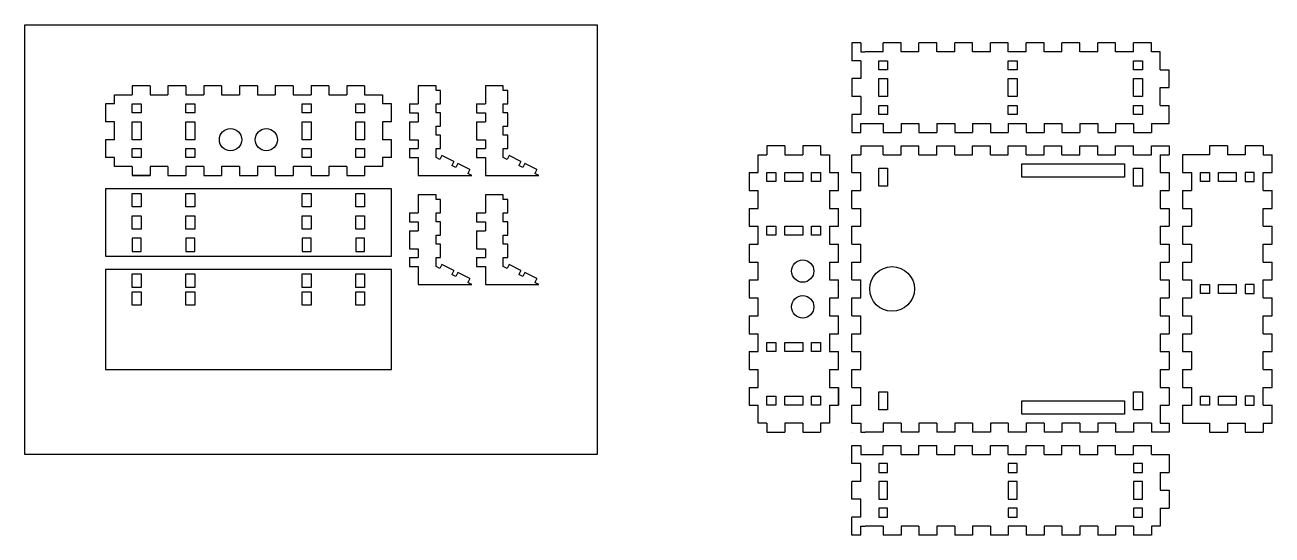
# Model space of a CAD drawing. Header units: inches. Extents: x -38 to 34.9, y -2.3 to 35.3.
# Drawn here: x 0 to 34.87, y -2.25 to 12 of the extents above; entities that cross this region are included whole.
import ezdxf

# ---------------------------------------------------------------- set-up
doc = ezdxf.new("R2010")
doc.units = ezdxf.units.IN
doc.header["$MEASUREMENT"] = 0
doc.layers.add('Construction line', color=3, linetype='Continuous')
doc.layers.add('Cut', color=1, linetype='Continuous')

msp = doc.modelspace()

# ---------------------------------------------------------------- linework, layer by layer
at = {"layer": 'Construction line'}
for p, q in [((0, 0), (0, 12)), ((0, 12), (16, 12)), ((16, 12), (16, 0)), ((16, 0), (0, 0)), ((0, 0), (0, 0))]:
    msp.add_line(p, q, dxfattribs=at)
at = {"layer": 'Cut'}
for p, q in [((23.375, 11.5), (23.125, 11.5)), ((23.125, 11.5), (23.125, 11)), ((23.375, 11.5), (23.375, 11.25)), ((23.375, 11.25), (23.375, 11.25)), ((23.375, 11.25), (23.5, 11.25)), ((24, 11.25), (23.5, 11.25)), ((24.5, 11.5), (24, 11.5)), ((24, 11.25), (24, 11.5)), ((24.5, 11.25), (24.5, 11.5)), ((25, 11.25), (24.5, 11.25)), ((25.5, 11.5), (25, 11.5)), ((25, 11.25), (25, 11.5)), ((25.5, 11.25), (25.5, 11.5)), ((26, 11.25), (25.5, 11.25)), ((26.5, 11.5), (26, 11.5)), ((26, 11.25), (26, 11.5)), ((26.5, 11.25), (26.5, 11.5)), ((27, 11.25), (26.5, 11.25)), ((27.5, 11.5), (27, 11.5)), ((27, 11.25), (27, 11.5)), ((27.5, 11.25), (27.5, 11.5)), ((28, 11.25), (27.5, 11.25)), ((28.5, 11.5), (28, 11.5)), ((28, 11.25), (28, 11.5)), ((28.5, 11.25), (28.5, 11.5)), ((29, 11.25), (28.5, 11.25)), ((29.5, 11.5), (29, 11.5)), ((29, 11.25), (29, 11.5)), ((29.5, 11.25), (29.5, 11.5)), ((30, 11.25), (29.5, 11.25)), ((30.5, 11.5), (30, 11.5)), ((30, 11.25), (30, 11.5)), ((30.5, 11.25), (30.5, 11.5)), ((31, 11.25), (30.5, 11.25)), ((31.5, 11.5), (31, 11.5)), ((31, 11.25), (31, 11.5)), ((31.5, 11.25), (31.5, 11.5)), ((31.75, 11.25), (31.5, 11.25)), ((31.75, 10.75), (31.75, 11.25)), ((23.375, 11), (23.125, 11)), ((23.375, 11), (23.375, 10.5)), ((23.875, 11), (24.125, 11)), ((23.875, 10.75), (23.875, 11)), ((24.125, 11), (24.125, 10.75)), ((27.5, 11), (27.75, 11)), ((27.5, 10.75), (27.5, 11)), ((27.75, 11), (27.75, 10.75)), ((31, 11), (31.25, 11)), ((31, 10.75), (31, 11)), ((31.25, 11), (31.25, 10.75)), ((23.125, 10.5), (23.125, 10)), ((23.375, 10.5), (23.125, 10.5)), ((24.125, 10.75), (23.875, 10.75)), ((23.875, 10.5), (24.125, 10.5)), ((23.875, 10), (23.875, 10.5)), ((24.125, 10.5), (24.125, 10)), ((27.75, 10.75), (27.5, 10.75)), ((27.5, 10.5), (27.75, 10.5)), ((27.5, 10), (27.5, 10.5)), ((27.75, 10.5), (27.75, 10)), ((31.25, 10.75), (31, 10.75)), ((31, 10.5), (31.25, 10.5)), ((31, 10), (31, 10.5)), ((31.25, 10.5), (31.25, 10)), ((31.75, 10.75), (32, 10.75)), ((32, 10.25), (32, 10.75)), ((3.5, 10.2951), (3, 10.2951)), ((3, 10.2951), (3, 10.0451)), ((3.5, 10.2951), (3.5, 10.0451)), ((4.5, 10.2951), (4, 10.2951)), ((4, 10.2951), (4, 10.0451)), ((4.5, 10.2951), (4.5, 10.0451)), ((5.5, 10.2951), (5, 10.2951)), ((5, 10.2951), (5, 10.0451)), ((5.5, 10.2951), (5.5, 10.0451)), ((6.5, 10.2951), (6, 10.2951)), ((6, 10.2951), (6, 10.0451)), ((6.5, 10.2951), (6.5, 10.0451)), ((7.5, 10.2951), (7, 10.2951)), ((7, 10.2951), (7, 10.0451)), ((7.5, 10.2951), (7.5, 10.0451)), ((8.5, 10.2951), (8, 10.2951)), ((8, 10.2951), (8, 10.0451)), ((8.5, 10.2951), (8.5, 10.0451)), ((9.5, 10.2951), (9, 10.2951)), ((9, 10.2951), (9, 10.0451)), ((9.5, 10.2951), (9.5, 10.0451)), ((11, 10.2951), (11, 9.7951)), ((11.5, 10.2951), (11, 10.2951)), ((11.5, 10.1701), (11.5, 10.2951)), ((11.625, 10.1701), (11.5, 10.1701)), ((11.625, 9.7951), (11.625, 10.1701)), ((12.875, 10.2951), (12.875, 9.7951)), ((13.375, 10.2951), (12.875, 10.2951)), ((13.375, 10.1701), (13.375, 10.2951)), ((13.5, 10.1701), (13.375, 10.1701)), ((13.5, 9.7951), (13.5, 10.1701)), ((31.75, 9.75), (31.75, 10.25)), ((31.75, 10.25), (32, 10.25)), ((2.25, 9.7951), (2.25, 9.2951)), ((2.5, 9.7951), (2.25, 9.7951)), ((2.5, 9.7951), (2.5, 10.0451)), ((2.5, 10.0451), (3, 10.0451)), ((3, 9.7951), (3.25, 9.7951)), ((3, 9.5451), (3, 9.7951)), ((3.25, 9.7951), (3.25, 9.5451)), ((3.5, 10.0451), (4, 10.0451)), ((4.5, 10.0451), (5, 10.0451)), ((4.5, 9.7951), (4.75, 9.7951)), ((4.5, 9.5451), (4.5, 9.7951)), ((4.75, 9.7951), (4.75, 9.5451)), ((5.5, 10.0451), (6, 10.0451)), ((6.5, 10.0451), (7, 10.0451)), ((7.5, 10.0451), (8, 10.0451)), ((7.75, 9.7951), (8, 9.7951)), ((7.75, 9.5451), (7.75, 9.7951)), ((8, 9.7951), (8, 9.5451)), ((8.5, 10.0451), (9, 10.0451)), ((9.25, 9.7951), (9.5, 9.7951)), ((9.25, 9.5451), (9.25, 9.7951)), ((9.5, 10.0451), (10, 10.0451)), ((9.5, 9.7951), (9.5, 9.5451)), ((10, 10.0451), (10, 9.7951)), ((10.25, 9.7951), (10, 9.7951)), ((10.25, 9.2951), (10.25, 9.7951)), ((10.75, 9.7951), (10.75, 9.5451)), ((10.75, 9.7951), (11, 9.7951)), ((11.5, 9.5451), (11.5, 9.7951)), ((11.5, 9.7951), (11.625, 9.7951)), ((12.625, 9.7951), (12.625, 9.5451)), ((12.625, 9.7951), (12.875, 9.7951)), ((13.375, 9.5451), (13.375, 9.7951)), ((13.375, 9.7951), (13.5, 9.7951)), ((23.375, 10), (23.125, 10)), ((23.375, 10), (23.375, 9.5)), ((24.125, 10), (23.875, 10)), ((27.75, 10), (27.5, 10)), ((31.25, 10), (31, 10)), ((3.25, 9.5451), (3, 9.5451)), ((4.75, 9.5451), (4.5, 9.5451)), ((8, 9.5451), (7.75, 9.5451)), ((9.5, 9.5451), (9.25, 9.5451)), ((10.75, 9.5451), (11, 9.5451)), ((11, 9.5451), (11, 9.2951)), ((11.625, 9.5451), (11.5, 9.5451)), ((11.625, 9.1701), (11.625, 9.5451)), ((12.625, 9.5451), (12.875, 9.5451)), ((12.875, 9.5451), (12.875, 9.2951)), ((13.5, 9.5451), (13.375, 9.5451)), ((13.5, 9.1701), (13.5, 9.5451)), ((23.125, 9.5), (23.125, 9)), ((23.375, 9.5), (23.125, 9.5)), ((23.875, 9.75), (24.125, 9.75)), ((23.875, 9.5), (23.875, 9.75)), ((24.125, 9.5), (23.875, 9.5)), ((24.125, 9.75), (24.125, 9.5)), ((27.5, 9.75), (27.75, 9.75)), ((27.5, 9.5), (27.5, 9.75)), ((27.75, 9.5), (27.5, 9.5)), ((27.75, 9.75), (27.75, 9.5)), ((31, 9.75), (31.25, 9.75)), ((31, 9.5), (31, 9.75)), ((31.25, 9.5), (31, 9.5)), ((31.25, 9.75), (31.25, 9.5)), ((31.75, 9.75), (32, 9.75)), ((32, 9.25), (32, 9.75)), ((2.5, 9.2951), (2.25, 9.2951)), ((2.5, 8.7951), (2.5, 9.2951)), ((3, 9.2951), (3.25, 9.2951)), ((3, 8.7951), (3, 9.2951)), ((3.25, 9.2951), (3.25, 8.7951)), ((4.5, 9.2951), (4.75, 9.2951)), ((4.5, 8.7951), (4.5, 9.2951)), ((4.75, 9.2951), (4.75, 8.7951)), ((7.75, 9.2951), (8, 9.2951)), ((7.75, 8.7951), (7.75, 9.2951)), ((8, 9.2951), (8, 8.7951)), ((9.25, 9.2951), (9.5, 9.2951)), ((9.25, 8.7951), (9.25, 9.2951)), ((9.5, 9.2951), (9.5, 8.7951)), ((10, 9.2951), (10, 8.7951)), ((10.25, 9.2951), (10, 9.2951)), ((10.75, 9.2951), (10.75, 8.7951)), ((10.75, 9.2951), (11, 9.2951)), ((11.5, 8.9201), (11.5, 9.1701)), ((11.5, 9.1701), (11.625, 9.1701)), ((12.625, 9.2951), (12.625, 8.7951)), ((12.625, 9.2951), (12.875, 9.2951)), ((13.375, 8.9201), (13.375, 9.1701)), ((13.375, 9.1701), (13.5, 9.1701)), ((23.375, 9), (23.375, 9.25)), ((23.375, 9.25), (23.5, 9.25)), ((23.5, 9.25), (24, 9.25)), ((24, 9.25), (24, 9)), ((24.5, 9.25), (25, 9.25)), ((24.5, 9.25), (24.5, 9)), ((25, 9.25), (25, 9)), ((25.5, 9.25), (26, 9.25)), ((25.5, 9.25), (25.5, 9)), ((26, 9.25), (26, 9)), ((26.5, 9.25), (27, 9.25)), ((26.5, 9.25), (26.5, 9)), ((27, 9.25), (27, 9)), ((27.5, 9.25), (28, 9.25)), ((27.5, 9.25), (27.5, 9)), ((28, 9.25), (28, 9.125)), ((28, 9.125), (28, 9)), ((28.5, 9.25), (29, 9.25)), ((28.5, 9.25), (28.5, 9)), ((29, 9.25), (29, 9)), ((29.5, 9.25), (30, 9.25)), ((29.5, 9.25), (29.5, 9)), ((30, 9.25), (30, 9)), ((30.5, 9.25), (31, 9.25)), ((30.5, 9.25), (30.5, 9)), ((31, 9.25), (31, 9)), ((31.5, 9.25), (31.75, 9.25)), ((31.5, 9.25), (31.5, 9)), ((31.75, 9.25), (32, 9.25)), ((2.25, 8.7951), (2.25, 8.2951)), ((2.5, 8.7951), (2.25, 8.7951)), ((3.25, 8.7951), (3, 8.7951)), ((4.75, 8.7951), (4.5, 8.7951)), ((8, 8.7951), (7.75, 8.7951)), ((9.5, 8.7951), (9.25, 8.7951)), ((10.25, 8.7951), (10, 8.7951)), ((10.25, 8.2951), (10.25, 8.7951)), ((10.75, 8.7951), (11, 8.7951)), ((11, 8.7951), (11, 8.5451)), ((11.625, 8.9201), (11.5, 8.9201)), ((11.625, 8.5451), (11.625, 8.9201)), ((12.625, 8.7951), (12.875, 8.7951)), ((12.875, 8.7951), (12.875, 8.5451)), ((13.5, 8.9201), (13.375, 8.9201)), ((13.5, 8.5451), (13.5, 8.9201)), ((23.125, 9), (23.375, 9)), ((24, 9), (24.5, 9)), ((25, 9), (25.5, 9)), ((26, 9), (26.5, 9)), ((27, 9), (27.5, 9)), ((28, 9), (28.5, 9)), ((29, 9), (29.5, 9)), ((30, 9), (30.5, 9)), ((31, 9), (31.5, 9)), ((3, 8.5451), (3.25, 8.5451)), ((3, 8.2951), (3, 8.5451)), ((3.25, 8.5451), (3.25, 8.2951)), ((4.5, 8.5451), (4.75, 8.5451)), ((4.5, 8.2951), (4.5, 8.5451)), ((4.75, 8.5451), (4.75, 8.2951)), ((7.75, 8.5451), (8, 8.5451)), ((7.75, 8.2951), (7.75, 8.5451)), ((8, 8.5451), (8, 8.2951)), ((9.25, 8.5451), (9.5, 8.5451)), ((9.25, 8.2951), (9.25, 8.5451)), ((9.5, 8.5451), (9.5, 8.2951)), ((10.75, 8.5451), (10.75, 8.2951)), ((10.75, 8.5451), (11, 8.5451)), ((11.5, 8.2951), (11.5, 8.5451)), ((11.5, 8.5451), (11.625, 8.5451)), ((12.625, 8.5451), (12.625, 8.2951)), ((12.625, 8.5451), (12.875, 8.5451)), ((13.375, 8.2951), (13.375, 8.5451)), ((13.375, 8.5451), (13.5, 8.5451)), ((20.5, 8.375), (20.75, 8.375)), ((20.5, 7.875), (20.5, 8.375)), ((21.25, 8.625), (20.75, 8.625)), ((20.75, 8.625), (20.75, 8.375)), ((21.25, 8.625), (21.25, 8.375)), ((21.25, 8.375), (21.75, 8.375)), ((22.25, 8.625), (21.75, 8.625)), ((21.75, 8.625), (21.75, 8.375)), ((22.25, 8.625), (22.25, 8.375)), ((22.25, 8.375), (22.5, 8.375)), ((22.5, 8.375), (22.5, 7.875)), ((23.125, 8.375), (23.375, 8.375)), ((23.125, 7.875), (23.125, 8.375)), ((23.375, 8.625), (23.375, 8.375)), ((23.375, 8.625), (23.5, 8.625)), ((23.5, 8.625), (24, 8.625)), ((24, 8.375), (24, 8.625)), ((24, 8.375), (24.5, 8.375)), ((24.5, 8.375), (24.5, 8.625)), ((24.5, 8.625), (25, 8.625)), ((25, 8.375), (25, 8.625)), ((25, 8.375), (25.5, 8.375)), ((25.5, 8.375), (25.5, 8.625)), ((25.5, 8.625), (26, 8.625)), ((26, 8.375), (26, 8.625)), ((26, 8.375), (26.5, 8.375)), ((26.5, 8.375), (26.5, 8.625)), ((26.5, 8.625), (27, 8.625)), ((27, 8.375), (27, 8.625)), ((27, 8.375), (27.5, 8.375)), ((27.5, 8.375), (27.5, 8.625)), ((27.5, 8.625), (28, 8.625)), ((28, 8.375), (28, 8.625)), ((28, 8.375), (28.5, 8.375)), ((28.5, 8.375), (28.5, 8.625)), ((28.5, 8.625), (29, 8.625)), ((29, 8.375), (29, 8.625)), ((29, 8.375), (29.5, 8.375)), ((29.5, 8.375), (29.5, 8.625)), ((29.5, 8.625), (30, 8.625)), ((30, 8.375), (30, 8.625)), ((30, 8.375), (30.5, 8.375)), ((30.5, 8.375), (30.5, 8.625)), ((30.5, 8.625), (31, 8.625)), ((31, 8.375), (31, 8.625)), ((31, 8.375), (31.5, 8.375)), ((31.5, 8.375), (31.5, 8.625)), ((31.5, 8.625), (32, 8.625)), ((31.75, 8.375), (31.75, 7.875)), ((31.75, 8.375), (32, 8.375)), ((32, 8.625), (32, 8.375)), ((32.375, 8.375), (32.375, 7.875)), ((32.625, 8.375), (32.375, 8.375)), ((33.125, 8.375), (32.625, 8.375)), ((33.625, 8.625), (33.125, 8.625)), ((33.125, 8.625), (33.125, 8.375)), ((33.625, 8.625), (33.625, 8.375)), ((34.125, 8.375), (33.625, 8.375)), ((34.625, 8.625), (34.125, 8.625)), ((34.125, 8.625), (34.125, 8.375)), ((34.625, 8.625), (34.625, 8.375)), ((34.625, 8.375), (34.875, 8.375)), ((34.875, 7.875), (34.875, 8.375)), ((2.5, 8.2951), (2.25, 8.2951)), ((2.5, 8.0451), (2.5, 8.2951)), ((3, 8.0451), (2.5, 8.0451)), ((3.25, 8.2951), (3, 8.2951)), ((3, 8.0451), (3, 7.7951)), ((4, 8.0451), (3.5, 8.0451)), ((3.5, 8.0451), (3.5, 7.7951)), ((4, 8.0451), (4, 7.7951)), ((4.75, 8.2951), (4.5, 8.2951)), ((5, 8.0451), (4.5, 8.0451)), ((4.5, 8.0451), (4.5, 7.7951)), ((5, 8.0451), (5, 7.7951)), ((6, 8.0451), (5.5, 8.0451)), ((5.5, 8.0451), (5.5, 7.7951)), ((6, 8.0451), (6, 7.7951)), ((7, 8.0451), (6.5, 8.0451)), ((6.5, 8.0451), (6.5, 7.7951)), ((7, 8.0451), (7, 7.7951)), ((8, 8.0451), (7.5, 8.0451)), ((7.5, 8.0451), (7.5, 7.7951)), ((8, 8.2951), (7.75, 8.2951)), ((8, 8.0451), (8, 7.7951)), ((9, 8.0451), (8.5, 8.0451)), ((8.5, 8.0451), (8.5, 7.7951)), ((9, 8.0451), (9, 7.7951)), ((9.5, 8.2951), (9.25, 8.2951)), ((10, 8.0451), (9.5, 8.0451)), ((9.5, 8.0451), (9.5, 7.7951)), ((10, 8.2951), (10, 8.0451)), ((10.25, 8.2951), (10, 8.2951)), ((10.75, 8.2951), (11, 8.2951)), ((11, 8.2951), (11, 7.7951)), ((11.6056, 8.2423), (11.5, 8.2951)), ((11.6615, 8.3541), (11.6056, 8.2423)), ((11.9969, 8.1864), (11.6615, 8.3541)), ((11.9969, 8.1864), (11.941, 8.0746)), ((12.0528, 8.0187), (11.941, 8.0746)), ((12.1087, 8.1305), (12.0528, 8.0187)), ((12.4441, 7.9628), (12.1087, 8.1305)), ((12.625, 8.2951), (12.875, 8.2951)), ((12.875, 8.2951), (12.875, 7.7951)), ((13.4806, 8.2423), (13.375, 8.2951)), ((13.5365, 8.3541), (13.4806, 8.2423)), ((13.8719, 8.1864), (13.5365, 8.3541)), ((13.8719, 8.1864), (13.816, 8.0746)), ((13.9278, 8.0187), (13.816, 8.0746)), ((13.9837, 8.1305), (13.9278, 8.0187)), ((14.3191, 7.9628), (13.9837, 8.1305)), ((27.875, 8.125), (30.75, 8.125)), ((27.875, 7.75), (27.875, 8.125)), ((30.75, 8.125), (30.75, 7.75)), ((3, 7.7951), (3.5, 7.7951)), ((3.5, 7.7951), (3, 7.7951)), ((4, 7.7951), (4.5, 7.7951)), ((5, 7.7951), (5.5, 7.7951)), ((6, 7.7951), (6.5, 7.7951)), ((7, 7.7951), (7.5, 7.7951)), ((8, 7.7951), (8.5, 7.7951)), ((9, 7.7951), (9.5, 7.7951)), ((11, 7.7951), (12.5, 7.7951)), ((12.4441, 7.9628), (12.3882, 7.851)), ((12.5, 7.7951), (12.3882, 7.851)), ((12.875, 7.7951), (14.375, 7.7951)), ((14.3191, 7.9628), (14.2632, 7.851)), ((14.375, 7.7951), (14.2632, 7.851)), ((20.25, 7.875), (20.25, 7.375)), ((20.25, 7.875), (20.5, 7.875)), ((20.75, 7.625), (20.75, 7.875)), ((20.75, 7.875), (21, 7.875)), ((21, 7.875), (21, 7.625)), ((21.25, 7.625), (21.25, 7.875)), ((21.25, 7.875), (21.75, 7.875)), ((21.75, 7.875), (21.75, 7.625)), ((22, 7.625), (22, 7.875)), ((22, 7.875), (22.25, 7.875)), ((22.25, 7.875), (22.25, 7.625)), ((22.5, 7.875), (22.75, 7.875)), ((22.75, 7.375), (22.75, 7.875)), ((23.125, 7.875), (23.375, 7.875)), ((23.375, 7.375), (23.375, 7.875)), ((23.875, 7.5), (23.875, 8)), ((23.875, 8), (24.125, 8)), ((24.125, 8), (24.125, 7.5)), ((30.75, 7.75), (27.875, 7.75)), ((31, 7.5), (31, 8)), ((31, 8), (31.25, 8)), ((31.25, 8), (31.25, 7.5)), ((31.75, 7.875), (32, 7.875)), ((32, 7.875), (32, 7.375)), ((32.375, 7.875), (32.5, 7.875)), ((32.5, 7.875), (32.625, 7.875)), ((32.625, 7.875), (32.625, 7.375)), ((32.875, 7.625), (32.875, 7.875)), ((32.875, 7.875), (33.125, 7.875)), ((33.125, 7.875), (33.125, 7.625)), ((33.375, 7.625), (33.375, 7.875)), ((33.375, 7.875), (33.875, 7.875)), ((33.875, 7.875), (33.875, 7.625)), ((34.375, 7.875), (34.125, 7.875)), ((34.125, 7.875), (34.125, 7.625)), ((34.375, 7.625), (34.375, 7.875)), ((34.625, 7.375), (34.625, 7.875)), ((34.625, 7.875), (34.875, 7.875)), ((2.25, 7.4201), (2.25, 5.5451)), ((10.25, 7.4201), (2.25, 7.4201)), ((10.25, 5.5451), (10.25, 7.4201)), ((20.25, 7.375), (20.5, 7.375)), ((20.5, 6.875), (20.5, 7.375)), ((21, 7.625), (20.75, 7.625)), ((21.75, 7.625), (21.25, 7.625)), ((22.25, 7.625), (22, 7.625)), ((22.5, 7.375), (22.5, 6.875)), ((22.5, 7.375), (22.75, 7.375)), ((23.125, 7.375), (23.375, 7.375)), ((23.125, 6.875), (23.125, 7.375)), ((24.125, 7.5), (23.875, 7.5)), ((31.25, 7.5), (31, 7.5)), ((31.75, 7.375), (32, 7.375)), ((31.75, 7.375), (31.75, 6.875)), ((32.375, 7.375), (32.375, 6.875)), ((32.375, 7.375), (32.625, 7.375)), ((33.125, 7.625), (32.875, 7.625)), ((33.875, 7.625), (33.375, 7.625)), ((34.125, 7.625), (34.375, 7.625)), ((34.625, 7.375), (34.875, 7.375)), ((34.875, 6.875), (34.875, 7.375)), ((3, 7.2951), (3.25, 7.2951)), ((3, 6.9201), (3, 7.2951)), ((3.25, 7.2951), (3.25, 6.9201)), ((4.5, 7.2951), (4.75, 7.2951)), ((4.5, 6.9201), (4.5, 7.2951)), ((4.75, 7.2951), (4.75, 6.9201)), ((7.75, 7.2951), (8, 7.2951)), ((7.75, 6.9201), (7.75, 7.2951)), ((8, 7.2951), (8, 6.9201)), ((9.25, 7.2951), (9.5, 7.2951)), ((9.25, 6.9201), (9.25, 7.2951)), ((9.5, 7.2951), (9.5, 6.9201)), ((11, 7.25), (11, 6.75)), ((11.5, 7.25), (11, 7.25)), ((11.5, 7.125), (11.5, 7.25)), ((11.625, 7.125), (11.5, 7.125)), ((11.625, 6.75), (11.625, 7.125)), ((12.875, 7.25), (12.875, 6.75)), ((13.375, 7.25), (12.875, 7.25)), ((13.375, 7.125), (13.375, 7.25)), ((13.5, 7.125), (13.375, 7.125)), ((13.5, 6.75), (13.5, 7.125)), ((3.25, 6.9201), (3, 6.9201)), ((3, 6.6701), (3.25, 6.6701)), ((3, 6.2951), (3, 6.6701)), ((3.25, 6.6701), (3.25, 6.2951)), ((4.75, 6.9201), (4.5, 6.9201)), ((4.5, 6.6701), (4.75, 6.6701)), ((4.5, 6.2951), (4.5, 6.6701)), ((4.75, 6.6701), (4.75, 6.2951)), ((8, 6.9201), (7.75, 6.9201)), ((7.75, 6.6701), (8, 6.6701)), ((7.75, 6.2951), (7.75, 6.6701)), ((8, 6.6701), (8, 6.2951)), ((9.5, 6.9201), (9.25, 6.9201)), ((9.25, 6.6701), (9.5, 6.6701)), ((9.25, 6.2951), (9.25, 6.6701)), ((9.5, 6.6701), (9.5, 6.2951)), ((10.75, 6.75), (10.75, 6.5)), ((10.75, 6.75), (11, 6.75)), ((11.5, 6.5), (11.5, 6.75)), ((11.5, 6.75), (11.625, 6.75)), ((12.625, 6.75), (12.625, 6.5)), ((12.625, 6.75), (12.875, 6.75)), ((13.375, 6.5), (13.375, 6.75)), ((13.375, 6.75), (13.5, 6.75)), ((20.25, 6.875), (20.25, 6.375)), ((20.25, 6.875), (20.5, 6.875)), ((22.5, 6.875), (22.75, 6.875)), ((22.75, 6.375), (22.75, 6.875)), ((23.125, 6.875), (23.375, 6.875)), ((23.375, 6.375), (23.375, 6.875)), ((31.75, 6.875), (32, 6.875)), ((32, 6.875), (32, 6.375)), ((32.375, 6.875), (32.625, 6.875)), ((32.625, 6.875), (32.625, 6.375)), ((34.625, 6.375), (34.625, 6.875)), ((34.625, 6.875), (34.875, 6.875)), ((3.25, 6.2951), (3, 6.2951)), ((4.75, 6.2951), (4.5, 6.2951)), ((8, 6.2951), (7.75, 6.2951)), ((9.5, 6.2951), (9.25, 6.2951)), ((10.75, 6.5), (11, 6.5)), ((11, 6.5), (11, 6.25)), ((11.625, 6.5), (11.5, 6.5)), ((11.625, 6.125), (11.625, 6.5)), ((12.625, 6.5), (12.875, 6.5)), ((12.875, 6.5), (12.875, 6.25)), ((13.5, 6.5), (13.375, 6.5)), ((13.5, 6.125), (13.5, 6.5)), ((20.25, 6.375), (20.5, 6.375)), ((20.5, 5.875), (20.5, 6.375)), ((20.75, 6.125), (20.75, 6.375)), ((20.75, 6.375), (21, 6.375)), ((21, 6.375), (21, 6.125)), ((21.25, 6.125), (21.25, 6.375)), ((21.25, 6.375), (21.75, 6.375)), ((21.75, 6.375), (21.75, 6.125)), ((22, 6.125), (22, 6.375)), ((22, 6.375), (22.25, 6.375)), ((22.25, 6.375), (22.25, 6.125)), ((22.5, 6.375), (22.5, 5.875)), ((22.5, 6.375), (22.75, 6.375)), ((23.125, 6.375), (23.375, 6.375)), ((23.125, 5.875), (23.125, 6.375)), ((31.75, 6.375), (32, 6.375)), ((31.75, 6.375), (31.75, 5.875)), ((32.375, 6.375), (32.375, 5.875)), ((32.375, 6.375), (32.625, 6.375)), ((34.625, 6.375), (34.875, 6.375)), ((34.875, 5.875), (34.875, 6.375)), ((3, 6.0451), (3, 5.6701)), ((3.25, 6.0451), (3, 6.0451)), ((3.25, 5.6701), (3.25, 6.0451)), ((4.5, 6.0451), (4.5, 5.6701)), ((4.75, 6.0451), (4.5, 6.0451)), ((4.75, 5.6701), (4.75, 6.0451)), ((7.75, 6.0451), (7.75, 5.6701)), ((8, 6.0451), (7.75, 6.0451)), ((8, 5.6701), (8, 6.0451)), ((9.25, 6.0451), (9.25, 5.6701)), ((9.5, 6.0451), (9.25, 6.0451)), ((9.5, 5.6701), (9.5, 6.0451)), ((10.75, 6.25), (10.75, 5.75)), ((10.75, 6.25), (11, 6.25)), ((11.5, 5.875), (11.5, 6.125)), ((11.5, 6.125), (11.625, 6.125)), ((12.625, 6.25), (12.625, 5.75)), ((12.625, 6.25), (12.875, 6.25)), ((13.375, 5.875), (13.375, 6.125)), ((13.375, 6.125), (13.5, 6.125)), ((21, 6.125), (20.75, 6.125)), ((21.75, 6.125), (21.25, 6.125)), ((22.25, 6.125), (22, 6.125)), ((3, 5.6701), (3.25, 5.6701)), ((4.5, 5.6701), (4.75, 5.6701)), ((7.75, 5.6701), (8, 5.6701)), ((9.25, 5.6701), (9.5, 5.6701)), ((10.75, 5.75), (11, 5.75)), ((11, 5.75), (11, 5.5)), ((11.625, 5.875), (11.5, 5.875)), ((11.625, 5.5), (11.625, 5.875)), ((12.625, 5.75), (12.875, 5.75)), ((12.875, 5.75), (12.875, 5.5)), ((13.5, 5.875), (13.375, 5.875)), ((13.5, 5.5), (13.5, 5.875)), ((20.25, 5.875), (20.25, 5.375)), ((20.25, 5.875), (20.5, 5.875)), ((22.5, 5.875), (22.75, 5.875)), ((22.75, 5.375), (22.75, 5.875)), ((23.125, 5.875), (23.375, 5.875)), ((23.375, 5.375), (23.375, 5.875)), ((31.75, 5.875), (32, 5.875)), ((32, 5.875), (32, 5.375)), ((32.375, 5.875), (32.625, 5.875)), ((32.625, 5.875), (32.625, 5.375)), ((34.625, 5.375), (34.625, 5.875)), ((34.625, 5.875), (34.875, 5.875)), ((2.25, 5.5451), (10.25, 5.5451)), ((10.75, 5.5), (10.75, 5.25)), ((10.75, 5.5), (11, 5.5)), ((10.75, 5.25), (11, 5.25)), ((11, 5.25), (11, 4.75)), ((11.5, 5.25), (11.5, 5.5)), ((11.5, 5.5), (11.625, 5.5)), ((11.6056, 5.1972), (11.5, 5.25)), ((11.6615, 5.309), (11.6056, 5.1972)), ((11.9969, 5.1413), (11.6615, 5.309)), ((12.625, 5.5), (12.625, 5.25)), ((12.625, 5.5), (12.875, 5.5)), ((12.625, 5.25), (12.875, 5.25)), ((12.875, 5.25), (12.875, 4.75)), ((13.375, 5.25), (13.375, 5.5)), ((13.375, 5.5), (13.5, 5.5)), ((13.4806, 5.1972), (13.375, 5.25)), ((13.5365, 5.309), (13.4806, 5.1972)), ((13.8719, 5.1413), (13.5365, 5.309)), ((20.25, 5.375), (20.5, 5.375)), ((20.5, 4.875), (20.5, 5.375)), ((22.5, 5.375), (22.5, 4.875)), ((22.5, 5.375), (22.75, 5.375)), ((23.125, 5.375), (23.375, 5.375)), ((23.125, 4.875), (23.125, 5.375)), ((31.75, 5.375), (32, 5.375)), ((31.75, 5.375), (31.75, 4.875)), ((32.375, 5.375), (32.375, 4.875)), ((32.375, 5.375), (32.625, 5.375)), ((34.625, 5.375), (34.875, 5.375)), ((34.875, 4.875), (34.875, 5.375)), ((10.25, 5.1701), (2.25, 5.1701)), ((2.25, 5.1701), (2.25, 2.375)), ((3, 5.0451), (3.25, 5.0451)), ((3, 4.6701), (3, 5.0451)), ((3.25, 5.0451), (3.25, 4.6701)), ((4.5, 5.0451), (4.75, 5.0451)), ((4.5, 4.6701), (4.5, 5.0451)), ((4.75, 5.0451), (4.75, 4.6701)), ((7.75, 5.0451), (8, 5.0451)), ((7.75, 4.6701), (7.75, 5.0451)), ((8, 5.0451), (8, 4.6701)), ((9.25, 5.0451), (9.5, 5.0451)), ((9.25, 4.6701), (9.25, 5.0451)), ((9.5, 5.0451), (9.5, 4.6701)), ((10.25, 2.375), (10.25, 5.1701)), ((11.9969, 5.1413), (11.941, 5.0295)), ((12.0528, 4.9736), (11.941, 5.0295)), ((12.1087, 5.0854), (12.0528, 4.9736)), ((12.4441, 4.9177), (12.1087, 5.0854)), ((12.4441, 4.9177), (12.3882, 4.8059)), ((13.8719, 5.1413), (13.816, 5.0295)), ((13.9278, 4.9736), (13.816, 5.0295)), ((13.9837, 5.0854), (13.9278, 4.9736)), ((14.3191, 4.9177), (13.9837, 5.0854)), ((14.3191, 4.9177), (14.2632, 4.8059)), ((3.25, 4.6701), (3, 4.6701)), ((3, 4.5451), (3.25, 4.5451)), ((3, 4.1701), (3, 4.5451)), ((3.25, 4.5451), (3.25, 4.1701)), ((4.75, 4.6701), (4.5, 4.6701)), ((4.5, 4.5451), (4.75, 4.5451)), ((4.5, 4.1701), (4.5, 4.5451)), ((4.75, 4.5451), (4.75, 4.1701)), ((8, 4.6701), (7.75, 4.6701)), ((7.75, 4.5451), (8, 4.5451)), ((7.75, 4.1701), (7.75, 4.5451)), ((8, 4.5451), (8, 4.1701)), ((9.5, 4.6701), (9.25, 4.6701)), ((9.25, 4.5451), (9.5, 4.5451)), ((9.25, 4.1701), (9.25, 4.5451)), ((9.5, 4.5451), (9.5, 4.1701)), ((11, 4.75), (12.5, 4.75)), ((12.5, 4.75), (12.3882, 4.8059)), ((12.875, 4.75), (14.375, 4.75)), ((14.375, 4.75), (14.2632, 4.8059)), ((20.25, 4.875), (20.25, 4.375)), ((20.25, 4.875), (20.5, 4.875)), ((22.5, 4.875), (22.75, 4.875)), ((22.75, 4.375), (22.75, 4.875)), ((23.125, 4.875), (23.375, 4.875)), ((23.375, 4.375), (23.375, 4.875)), ((31.75, 4.875), (32, 4.875)), ((32, 4.875), (32, 4.375)), ((32.375, 4.875), (32.625, 4.875)), ((32.625, 4.875), (32.625, 4.375)), ((32.875, 4.5), (32.875, 4.75)), ((32.875, 4.75), (33.125, 4.75)), ((33.125, 4.75), (33.125, 4.5)), ((33.375, 4.5), (33.375, 4.75)), ((33.375, 4.75), (33.875, 4.75)), ((33.875, 4.75), (33.875, 4.5)), ((34.375, 4.75), (34.125, 4.75)), ((34.125, 4.75), (34.125, 4.5)), ((34.375, 4.5), (34.375, 4.75)), ((34.625, 4.375), (34.625, 4.875)), ((34.625, 4.875), (34.875, 4.875)), ((20.25, 4.375), (20.5, 4.375)), ((20.5, 3.875), (20.5, 4.375)), ((22.5, 4.375), (22.5, 3.875)), ((22.5, 4.375), (22.75, 4.375)), ((23.125, 4.375), (23.375, 4.375)), ((23.125, 3.875), (23.125, 4.375)), ((31.75, 4.375), (32, 4.375)), ((31.75, 4.375), (31.75, 3.875)), ((32.375, 4.375), (32.375, 3.875)), ((32.375, 4.375), (32.625, 4.375)), ((33.125, 4.5), (32.875, 4.5)), ((33.875, 4.5), (33.375, 4.5)), ((34.125, 4.5), (34.375, 4.5)), ((34.625, 4.375), (34.875, 4.375)), ((34.875, 3.875), (34.875, 4.375)), ((3.25, 4.1701), (3, 4.1701)), ((4.75, 4.1701), (4.5, 4.1701)), ((8, 4.1701), (7.75, 4.1701)), ((9.5, 4.1701), (9.25, 4.1701)), ((20.25, 3.875), (20.25, 3.375)), ((20.25, 3.875), (20.5, 3.875)), ((22.5, 3.875), (22.75, 3.875)), ((22.75, 3.375), (22.75, 3.875)), ((23.125, 3.875), (23.375, 3.875)), ((23.375, 3.375), (23.375, 3.875)), ((31.75, 3.875), (32, 3.875)), ((32, 3.875), (32, 3.375)), ((32.375, 3.875), (32.625, 3.875)), ((32.625, 3.875), (32.625, 3.375)), ((34.625, 3.375), (34.625, 3.875)), ((34.625, 3.875), (34.875, 3.875)), ((20.25, 3.375), (20.5, 3.375)), ((20.5, 2.875), (20.5, 3.375)), ((22.5, 3.375), (22.5, 2.875)), ((22.5, 3.375), (22.75, 3.375)), ((23.125, 3.375), (23.375, 3.375)), ((23.125, 2.875), (23.125, 3.375)), ((31.75, 3.375), (32, 3.375)), ((31.75, 3.375), (31.75, 2.875)), ((32.375, 3.375), (32.375, 2.875)), ((32.375, 3.375), (32.625, 3.375)), ((34.625, 3.375), (34.875, 3.375)), ((34.875, 2.875), (34.875, 3.375)), ((20.25, 2.875), (20.25, 2.375)), ((20.25, 2.875), (20.5, 2.875)), ((20.75, 2.875), (20.75, 3.125)), ((20.75, 3.125), (21, 3.125)), ((21, 2.875), (20.75, 2.875)), ((21, 3.125), (21, 2.875)), ((21.25, 2.875), (21.25, 3.125)), ((21.25, 3.125), (21.75, 3.125)), ((21.75, 2.875), (21.25, 2.875)), ((21.75, 3.125), (21.75, 2.875)), ((22, 2.875), (22, 3.125)), ((22, 3.125), (22.25, 3.125)), ((22.25, 2.875), (22, 2.875)), ((22.25, 3.125), (22.25, 2.875)), ((22.5, 2.875), (22.75, 2.875)), ((22.75, 2.375), (22.75, 2.875)), ((23.125, 2.875), (23.375, 2.875)), ((23.375, 2.375), (23.375, 2.875)), ((31.75, 2.875), (32, 2.875)), ((32, 2.875), (32, 2.375)), ((32.375, 2.875), (32.625, 2.875)), ((32.625, 2.875), (32.625, 2.375)), ((34.625, 2.375), (34.625, 2.875)), ((34.625, 2.875), (34.875, 2.875)), ((2.25, 2.375), (10.25, 2.375)), ((20.25, 2.375), (20.5, 2.375)), ((20.5, 1.875), (20.5, 2.375)), ((22.5, 2.375), (22.5, 1.875)), ((22.5, 2.375), (22.75, 2.375)), ((23.125, 2.375), (23.375, 2.375)), ((23.125, 1.875), (23.125, 2.375)), ((31.75, 2.375), (32, 2.375)), ((31.75, 2.375), (31.75, 1.875)), ((32.375, 2.375), (32.375, 1.875)), ((32.375, 2.375), (32.625, 2.375)), ((34.625, 2.375), (34.875, 2.375)), ((34.875, 1.875), (34.875, 2.375)), ((20.25, 1.875), (20.25, 1.375)), ((20.25, 1.875), (20.5, 1.875)), ((22.5, 1.875), (22.75, 1.875)), ((22.75, 1.375), (22.75, 1.875)), ((22.75, 1.875), (22.75, 1.375)), ((23.125, 1.875), (23.375, 1.875)), ((23.375, 1.375), (23.375, 1.875)), ((23.875, 1.25), (23.875, 1.75)), ((23.875, 1.75), (24.125, 1.75)), ((24.125, 1.75), (24.125, 1.25)), ((31, 1.25), (31, 1.75)), ((31, 1.75), (31.25, 1.75)), ((31.25, 1.75), (31.25, 1.25)), ((31.75, 1.875), (32, 1.875)), ((32, 1.875), (32, 1.375)), ((32.375, 1.875), (32.625, 1.875)), ((32.625, 1.875), (32.625, 1.375)), ((34.625, 1.375), (34.625, 1.875)), ((34.625, 1.875), (34.875, 1.875)), ((20.75, 1.375), (20.75, 1.625)), ((20.75, 1.625), (21, 1.625)), ((21, 1.625), (21, 1.375)), ((21.25, 1.375), (21.25, 1.625)), ((21.25, 1.625), (21.75, 1.625)), ((21.75, 1.625), (21.75, 1.375)), ((22, 1.375), (22, 1.625)), ((22, 1.625), (22.25, 1.625)), ((22.25, 1.625), (22.25, 1.375)), ((27.875, 1.5), (30.75, 1.5)), ((27.875, 1.125), (27.875, 1.5)), ((30.75, 1.5), (30.75, 1.125)), ((32.875, 1.375), (32.875, 1.625)), ((32.875, 1.625), (33.125, 1.625)), ((33.125, 1.625), (33.125, 1.375)), ((33.375, 1.375), (33.375, 1.625)), ((33.375, 1.625), (33.875, 1.625)), ((33.875, 1.625), (33.875, 1.375)), ((34.375, 1.625), (34.125, 1.625)), ((34.125, 1.625), (34.125, 1.375)), ((34.375, 1.375), (34.375, 1.625)), ((20.25, 1.375), (20.5, 1.375)), ((20.5, 0.875), (20.5, 1.375)), ((21, 1.375), (20.75, 1.375)), ((21.75, 1.375), (21.25, 1.375)), ((22.25, 1.375), (22, 1.375)), ((22.5, 1.375), (22.5, 0.875)), ((22.5, 1.375), (22.75, 1.375)), ((23.125, 0.875), (23.125, 1.375)), ((23.125, 1.375), (23.375, 1.375)), ((24.125, 1.25), (23.875, 1.25)), ((30.75, 1.125), (27.875, 1.125)), ((31.25, 1.25), (31, 1.25)), ((31.75, 1.375), (32, 1.375)), ((31.75, 1.375), (31.75, 0.875)), ((32.375, 1.375), (32.375, 0.875)), ((32.375, 1.375), (32.625, 1.375)), ((33.125, 1.375), (32.875, 1.375)), ((33.875, 1.375), (33.375, 1.375)), ((34.125, 1.375), (34.375, 1.375)), ((34.625, 1.375), (34.875, 1.375)), ((34.875, 0.875), (34.875, 1.375)), ((20.75, 0.875), (20.5, 0.875)), ((20.75, 0.875), (20.75, 0.625)), ((21.75, 0.875), (21.25, 0.875)), ((21.25, 0.875), (21.25, 0.625)), ((21.75, 0.875), (21.75, 0.625)), ((22.5, 0.875), (22.25, 0.875)), ((22.25, 0.875), (22.25, 0.625)), ((23.125, 0.875), (23.375, 0.875)), ((23.375, 0.875), (23.375, 0.625)), ((24, 0.875), (24, 0.625)), ((24.5, 0.875), (24, 0.875)), ((24.5, 0.875), (24.5, 0.625)), ((25, 0.875), (25, 0.625)), ((25.5, 0.875), (25, 0.875)), ((25.5, 0.875), (25.5, 0.625)), ((26, 0.875), (26, 0.625)), ((26.5, 0.875), (26, 0.875)), ((26.5, 0.875), (26.5, 0.625)), ((27, 0.875), (27, 0.625)), ((27.5, 0.875), (27, 0.875)), ((27.5, 0.875), (27.5, 0.625)), ((28, 0.875), (28, 0.625)), ((28.5, 0.875), (28, 0.875)), ((28.5, 0.875), (28.5, 0.625)), ((29, 0.875), (29, 0.625)), ((29.5, 0.875), (29, 0.875)), ((29.5, 0.875), (29.5, 0.625)), ((30, 0.875), (30, 0.625)), ((30.5, 0.875), (30, 0.875)), ((30.5, 0.875), (30.5, 0.625)), ((31.5, 0.875), (31, 0.875)), ((31, 0.875), (31, 0.625)), ((31.5, 0.875), (31.5, 0.625)), ((31.75, 0.875), (32, 0.875)), ((32, 0.875), (32, 0.625)), ((32.375, 0.875), (32.625, 0.875)), ((32.625, 0.875), (33.125, 0.875)), ((33.125, 0.875), (33.125, 0.625)), ((33.625, 0.875), (34.125, 0.875)), ((33.625, 0.875), (33.625, 0.625)), ((34.125, 0.875), (34.125, 0.625)), ((34.625, 0.875), (34.625, 0.625)), ((34.625, 0.875), (34.875, 0.875)), ((20.75, 0.625), (21.25, 0.625)), ((21.75, 0.625), (22.25, 0.625)), ((23.125, 0.625), (23.125, 0.625)), ((23.375, 0.625), (23.5, 0.625)), ((24, 0.625), (23.5, 0.625)), ((25, 0.625), (24.5, 0.625)), ((26, 0.625), (25.5, 0.625)), ((27, 0.625), (26.5, 0.625)), ((28, 0.625), (27.5, 0.625)), ((29, 0.625), (28.5, 0.625)), ((30, 0.625), (29.5, 0.625)), ((31, 0.625), (30.5, 0.625)), ((32, 0.625), (31.5, 0.625)), ((33.125, 0.625), (33.625, 0.625)), ((34.125, 0.625), (34.625, 0.625)), ((23.125, 0.25), (23.375, 0.25)), ((23.125, -0.25), (23.125, 0.25)), ((23.375, 0.25), (23.375, 0)), ((23.5, 0), (24, 0)), ((24, 0.25), (24.5, 0.25)), ((24, 0), (24, 0.25)), ((24.5, 0), (24.5, 0.25)), ((24.5, 0), (25, 0)), ((25, 0.25), (25.5, 0.25)), ((25, 0), (25, 0.25)), ((25.5, 0), (25.5, 0.25)), ((25.5, 0), (26, 0)), ((26, 0.25), (26.5, 0.25)), ((26, 0), (26, 0.25)), ((26.5, 0), (26.5, 0.25)), ((26.5, 0), (27, 0)), ((27, 0.25), (27.5, 0.25)), ((27, 0), (27, 0.25)), ((27.5, 0), (27.5, 0.25)), ((27.5, 0), (28, 0)), ((28, 0.25), (28.5, 0.25)), ((28, 0.125), (28, 0.25)), ((28, 0), (28, 0.125)), ((28.5, 0), (28.5, 0.25)), ((28.5, 0), (29, 0)), ((29, 0.25), (29.5, 0.25)), ((29, 0), (29, 0.25)), ((29.5, 0), (29.5, 0.25)), ((29.5, 0), (30, 0)), ((30, 0.25), (30.5, 0.25)), ((30, 0), (30, 0.25)), ((30.5, 0), (30.5, 0.25)), ((30.5, 0), (31, 0)), ((31, 0.25), (31.5, 0.25)), ((31, 0), (31, 0.25)), ((31.5, 0), (31.5, 0.25)), ((31.5, 0), (31.75, 0)), ((31.75, 0), (32, 0)), ((32, 0), (32, -0.5)), ((23.375, -0.25), (23.125, -0.25)), ((23.375, 0), (23.5, 0)), ((23.375, -0.75), (23.375, -0.25)), ((24.125, -0.25), (23.875, -0.25)), ((23.875, -0.25), (23.875, -0.5)), ((24.125, -0.5), (24.125, -0.25)), ((27.75, -0.25), (27.5, -0.25)), ((27.5, -0.25), (27.5, -0.5)), ((27.75, -0.5), (27.75, -0.25)), ((31.25, -0.25), (31, -0.25)), ((31, -0.25), (31, -0.5)), ((31.25, -0.5), (31.25, -0.25)), ((23.875, -0.5), (24.125, -0.5)), ((27.5, -0.5), (27.75, -0.5)), ((31, -0.5), (31.25, -0.5)), ((31.75, -0.5), (31.75, -1)), ((31.75, -0.5), (32, -0.5)), ((23.125, -1.25), (23.125, -0.75)), ((23.375, -0.75), (23.125, -0.75)), ((24.125, -0.75), (23.875, -0.75)), ((23.875, -0.75), (23.875, -1.25)), ((24.125, -1.25), (24.125, -0.75)), ((27.75, -0.75), (27.5, -0.75)), ((27.5, -0.75), (27.5, -1.25)), ((27.75, -1.25), (27.75, -0.75)), ((31.25, -0.75), (31, -0.75)), ((31, -0.75), (31, -1.25)), ((31.25, -1.25), (31.25, -0.75)), ((31.75, -1), (32, -1)), ((32, -1), (32, -1.5)), ((23.375, -1.25), (23.125, -1.25)), ((23.375, -1.75), (23.375, -1.25)), ((23.875, -1.25), (24.125, -1.25)), ((27.5, -1.25), (27.75, -1.25)), ((31, -1.25), (31.25, -1.25)), ((24.125, -1.5), (23.875, -1.5)), ((23.875, -1.5), (23.875, -1.75)), ((24.125, -1.75), (24.125, -1.5)), ((27.75, -1.5), (27.5, -1.5)), ((27.5, -1.5), (27.5, -1.75)), ((27.75, -1.75), (27.75, -1.5)), ((31.25, -1.5), (31, -1.5)), ((31, -1.5), (31, -1.75)), ((31.25, -1.75), (31.25, -1.5)), ((31.75, -1.5), (31.75, -2)), ((31.75, -1.5), (32, -1.5)), ((23.125, -2.25), (23.125, -1.75)), ((23.375, -1.75), (23.125, -1.75)), ((23.375, -2), (23.375, -2)), ((23.375, -2.25), (23.375, -2)), ((23.375, -2), (23.5, -2)), ((24, -2), (23.5, -2)), ((23.875, -1.75), (24.125, -1.75)), ((24, -2), (24, -2.25)), ((25, -2), (24.5, -2)), ((24.5, -2), (24.5, -2.25)), ((25, -2), (25, -2.25)), ((26, -2), (25.5, -2)), ((25.5, -2), (25.5, -2.25)), ((26, -2), (26, -2.25)), ((27, -2), (26.5, -2)), ((26.5, -2), (26.5, -2.25)), ((27, -2), (27, -2.25)), ((27.5, -1.75), (27.75, -1.75)), ((28, -2), (27.5, -2)), ((27.5, -2), (27.5, -2.25)), ((28, -2), (28, -2.25)), ((29, -2), (28.5, -2)), ((28.5, -2), (28.5, -2.25)), ((29, -2), (29, -2.25)), ((30, -2), (29.5, -2)), ((29.5, -2), (29.5, -2.25)), ((30, -2), (30, -2.25)), ((31, -2), (30.5, -2)), ((30.5, -2), (30.5, -2.25)), ((31, -1.75), (31.25, -1.75)), ((31, -2), (31, -2.25)), ((31.75, -2), (31.5, -2)), ((31.5, -2), (31.5, -2.25)), ((23.375, -2.25), (23.125, -2.25)), ((24.5, -2.25), (24, -2.25)), ((25.5, -2.25), (25, -2.25)), ((26.5, -2.25), (26, -2.25)), ((27.5, -2.25), (27, -2.25)), ((28.5, -2.25), (28, -2.25)), ((29.5, -2.25), (29, -2.25)), ((30.5, -2.25), (30, -2.25)), ((31.5, -2.25), (31, -2.25))]:
    msp.add_line(p, q, dxfattribs=at)
for centre, radius in [((5.75, 8.7951), 0.3125), ((6.75, 8.7951), 0.3125), ((21.75, 5.125), 0.3125), ((24.25, 4.625), 0.625), ((21.75, 4.125), 0.3125)]:
    msp.add_circle(centre, radius, dxfattribs=at)

doc.saveas('drawing.dxf')
